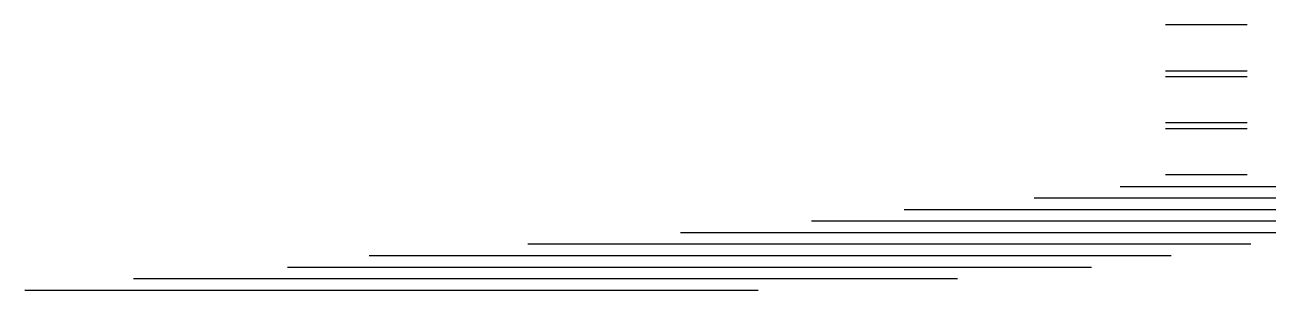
# Model space of a CAD drawing. Header units: inches. Extents: x -3589 to 7564, y 1292 to 4546.
# Drawn here: x 2602 to 5193, y 2717 to 3269 of the extents above; entities that cross this region are included whole.
import ezdxf

# ---------------------------------------------------------------- set-up
doc = ezdxf.new("R2010")
doc.units = ezdxf.units.IN
doc.header["$LTSCALE"] = 1.25
doc.header["$MEASUREMENT"] = 0
doc.layers.add('A-Elev-South', color=7, linetype='Continuous')

msp = doc.modelspace()

# ---------------------------------------------------------------- linework, layer by layer
at = {"layer": 'A-Elev-South', "color": 2, "ltscale": 0.1}
for p, q in [((5149.4, 3268.5, -10295.1), (4978.9, 3268.5, -10295.1)), ((5149.4, 3172.5, -10295.1), (4978.9, 3172.5, -10295.1)), ((5149.4, 3160.5, -10295.1), (4978.9, 3160.5, -10295.1)), ((5149.4, 3064.5, -10295.1), (4978.9, 3064.5, -10295.1)), ((5149.4, 3052.5, -10295.1), (4978.9, 3052.5, -10295.1)), ((5149.4, 2956.5, -10295.1), (4978.9, 2956.5, -10295.1))]:
    msp.add_line(p, q, dxfattribs=at)
at = {"layer": 'A-Elev-South', "color": 252}
for p, q in [((4884.6, 2932.5), (6048.6, 2932.5)), ((3650.4, 2812.5), (5157, 2812.5))]:
    msp.add_line(p, q, dxfattribs=at)
at = {"layer": 'A-Elev-South', "color": 126}
for p, q in [((4705.1, 2908.5), (5862, 2908.5)), ((4434.5, 2884.5), (5660.5, 2884.5)), ((4241.3, 2860.5), (5482.8, 2860.5)), ((3968.2, 2836.5), (5323, 2836.5)), ((3319.6, 2788.5), (4990.9, 2788.5)), ((3149.7, 2764.5), (4824.9, 2764.5)), ((2828.6, 2740.5), (4545.8, 2740.5)), ((2602.1, 2716.5), (4130.2, 2716.5))]:
    msp.add_line(p, q, dxfattribs=at)

doc.saveas('drawing.dxf')
